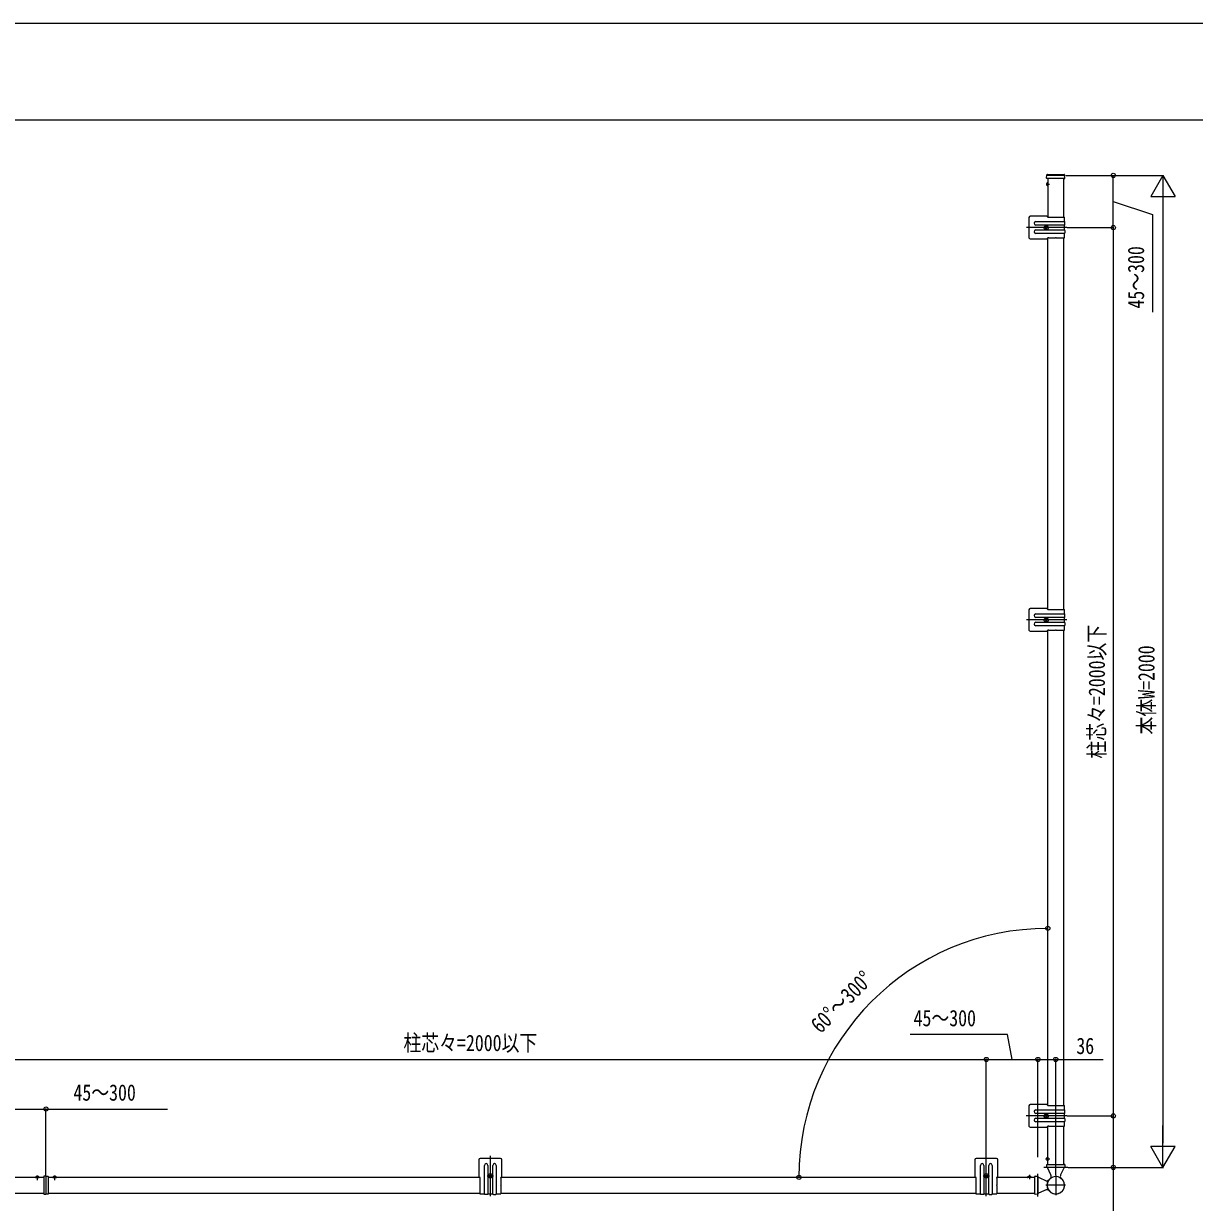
# Model space of a CAD drawing. Units: millimetres, scale not verified. Extents: x -4205 to 4205, y -2970 to 2970.
# Drawn here: x 298 to 2659, y 593 to 2970 of the extents above; entities that cross this region are included whole.
import ezdxf
from ezdxf.enums import TextEntityAlignment as Align

# ---------------------------------------------------------------- set-up
doc = ezdxf.new("R2010")
doc.units = ezdxf.units.MM
doc.header["$LTSCALE"] = 16
for name, color, linetype in [('0-3_YKK_A1', 4, 'Continuous'), ('0-4_YKK_D', 6, 'Continuous'), ('0-5_YKK_ZWAK', 7, 'Continuous')]:
    doc.layers.add(name, color=color, linetype=linetype)
doc.styles.add('ＭＳ ゴシック', font='')
doc.styles.get('ＭＳ ゴシック').set_extended_font_data('MS Gothic')

msp = doc.modelspace()

# ---------------------------------------------------------------- linework, layer by layer
at = {"layer": '0-3_YKK_A1'}
for p, q in [((2398.05, 2663.83), (2359.72, 2663.83)), ((2360.55, 2658.15), (2360.96, 2664.89)), ((2361.96, 2665.83), (2395.6, 2665.83)), ((2397.01, 2658.15), (2396.6, 2664.89)), ((2359.44, 2646.33), (2366.01, 2646.33)), ((2361.53, 2657.83), (2360.85, 2657.83)), ((2360.97, 2648.38), (2362.79, 2647.48)), ((2360.97, 2644.28), (2362.79, 2645.19)), ((2396.03, 2657.83), (2361.53, 2657.83)), ((2363.4, 2646.33), (2362.79, 2647.48)), ((2363.4, 2646.33), (2362.79, 2645.19)), ((2362.94, 2657.83), (2362.94, 2579.83)), ((2362.94, 2642.74), (2362.94, 2649.93)), ((2394.94, 2579.83), (2394.94, 2657.83)), ((2396.71, 2657.83), (2396.03, 2657.83)), ((2324.94, 2579.33), (2324.94, 2538.33)), ((2360.94, 2581.83), (2327.44, 2581.83)), ((2338.74, 2570.83), (2396.44, 2570.83)), ((2360.94, 2581.83), (2362.94, 2579.83)), ((2362.94, 2579.83), (2363.22, 2579.83)), ((2364.65, 2579.83), (2378.22, 2579.83)), ((2379.65, 2579.83), (2396.44, 2579.83)), ((2396.44, 2570.83), (2396.44, 2579.83)), ((2397.44, 2564.83), (2397.44, 2569.83)), ((2401.14, 2558.83), (2320.24, 2558.83)), ((2396.44, 2563.83), (2338.74, 2563.83)), ((2338.74, 2553.83), (2396.44, 2553.83)), ((2396.44, 2546.83), (2338.74, 2546.83)), ((2359.32, 2557.59), (2359.32, 2556.76)), ((2359.74, 2565.08), (2359.74, 2552.58)), ((2359.74, 2563.08), (2359.74, 2554.58)), ((2360.15, 2560.08), (2360.15, 2560.91)), ((2396.44, 2553.83), (2396.44, 2563.83)), ((2396.44, 2537.83), (2396.44, 2546.83)), ((2397.44, 2552.83), (2397.44, 2547.83)), ((2327.44, 2535.83), (2360.94, 2535.83)), ((2362.94, 2537.83), (2360.94, 2535.83)), ((2362.94, 1788.83), (2362.94, 2537.83)), ((2362.94, 2537.83), (2363.22, 2537.83)), ((2364.65, 2537.83), (2378.22, 2537.83)), ((2379.65, 2537.83), (2396.44, 2537.83)), ((2394.94, 1788.83), (2394.94, 2537.83)), ((2324.94, 1788.33), (2324.94, 1747.33)), ((2360.94, 1790.83), (2327.44, 1790.83)), ((2360.94, 1790.83), (2362.94, 1788.83)), ((2362.94, 1788.83), (2363.22, 1788.83)), ((2364.65, 1788.83), (2378.22, 1788.83)), ((2379.65, 1788.83), (2396.44, 1788.83)), ((2396.44, 1779.83), (2396.44, 1788.83)), ((2401.14, 1767.83), (2320.24, 1767.83)), ((2338.74, 1779.83), (2396.44, 1779.83)), ((2396.44, 1772.83), (2338.74, 1772.83)), ((2338.74, 1762.83), (2396.44, 1762.83)), ((2359.32, 1769.08), (2359.32, 1769.91)), ((2359.74, 1761.58), (2359.74, 1774.08)), ((2359.74, 1772.08), (2359.74, 1763.58)), ((2360.15, 1766.59), (2360.15, 1765.76)), ((2396.44, 1762.83), (2396.44, 1772.83)), ((2397.44, 1773.83), (2397.44, 1778.83)), ((2397.44, 1761.83), (2397.44, 1756.83)), ((2327.44, 1744.83), (2360.94, 1744.83)), ((2396.44, 1755.83), (2338.74, 1755.83)), ((2362.94, 1746.83), (2360.94, 1744.83)), ((2362.94, 788.83), (2362.94, 1746.83)), ((2362.94, 1746.83), (2363.22, 1746.83)), ((2364.65, 1746.83), (2378.22, 1746.83)), ((2379.65, 1746.83), (2396.44, 1746.83)), ((2394.94, 788.83), (2394.94, 1746.83)), ((2396.44, 1746.83), (2396.44, 1755.83)), ((2324.94, 788.33), (2324.94, 747.33)), ((2360.94, 790.83), (2327.44, 790.83)), ((2360.94, 790.83), (2362.94, 788.83)), ((2362.94, 788.83), (2363.22, 788.83)), ((2364.65, 788.83), (2378.22, 788.83)), ((2379.65, 788.83), (2396.44, 788.83)), ((2396.44, 779.83), (2396.44, 788.83)), ((2400.46, 767.83), (2319.29, 767.83)), ((2401.14, 767.83), (2320.24, 767.83)), ((2338.74, 779.83), (2396.44, 779.83)), ((2396.44, 772.83), (2338.74, 772.83)), ((2338.74, 762.83), (2396.44, 762.83)), ((2359.32, 769.08), (2359.32, 769.91)), ((2359.74, 761.58), (2359.74, 774.08)), ((2359.74, 772.08), (2359.74, 763.58)), ((2360.15, 766.59), (2360.15, 765.76)), ((2396.44, 762.83), (2396.44, 772.83)), ((2397.44, 773.83), (2397.44, 778.83)), ((2397.44, 761.83), (2397.44, 756.83)), ((2327.44, 744.83), (2360.94, 744.83)), ((2396.44, 755.83), (2338.74, 755.83)), ((2362.94, 746.83), (2360.94, 744.83)), ((2362.94, 669.83), (2362.94, 746.83)), ((2362.94, 746.83), (2363.22, 746.83)), ((2364.65, 746.83), (2378.22, 746.83)), ((2379.65, 746.83), (2396.44, 746.83)), ((2394.94, 669.83), (2394.94, 746.83)), ((2396.44, 746.83), (2396.44, 755.83)), ((1215.94, 679.33), (1215.94, 645.83)), ((1259.44, 681.83), (1218.44, 681.83)), ((1226.94, 610.33), (1226.94, 668.03)), ((1233.94, 668.03), (1233.94, 610.33)), ((1238.94, 606.31), (1238.94, 687.48)), ((1238.94, 605.63), (1238.94, 686.53)), ((1243.94, 610.33), (1243.94, 668.03)), ((1250.94, 668.03), (1250.94, 610.33)), ((1261.94, 645.83), (1261.94, 679.33)), ((2215.94, 679.33), (2215.94, 645.83)), ((2259.44, 681.83), (2218.44, 681.83)), ((2226.94, 610.33), (2226.94, 668.03)), ((2233.94, 668.03), (2233.94, 610.33)), ((2238.94, 606.31), (2238.94, 687.48)), ((2238.94, 605.63), (2238.94, 686.53)), ((2243.94, 610.33), (2243.94, 668.03)), ((2250.94, 668.03), (2250.94, 610.33)), ((2261.94, 645.83), (2261.94, 679.33)), ((2357.94, 680.83), (2366.69, 680.83)), ((2359.44, 680.83), (2366.01, 680.83)), ((2360.69, 664.13), (2360.74, 669.53)), ((2360.97, 682.88), (2362.79, 681.98)), ((2360.97, 682.88), (2362.79, 681.98)), ((2360.97, 678.78), (2362.79, 679.69)), ((2360.97, 678.78), (2362.79, 679.69)), ((2361.04, 669.83), (2361.74, 669.83)), ((2361.74, 669.83), (2396.14, 669.83)), ((2363.4, 680.83), (2362.79, 681.98)), ((2363.4, 680.83), (2362.79, 681.98)), ((2363.4, 680.83), (2362.79, 679.69)), ((2363.4, 680.83), (2362.79, 679.69)), ((2362.94, 684.43), (2362.94, 677.24)), ((2362.94, 684.43), (2362.94, 677.24)), ((2396.14, 669.83), (2396.84, 669.83)), ((2397.14, 669.53), (2397.19, 664.13)), ((338.44, 643.83), (259.94, 643.83)), ((321.84, 643.83), (329.03, 643.83)), ((323.39, 645.8), (324.29, 643.98)), ((325.44, 643.37), (324.29, 643.98)), ((325.44, 647.33), (325.44, 638.18)), ((325.44, 643.37), (326.58, 643.98)), ((327.49, 645.8), (326.58, 643.98)), ((338.44, 645.78), (338.44, 644.98)), ((342.94, 646.24), (338.63, 645.98)), ((342.94, 645.24), (342.94, 610.74)), ((1217.94, 643.83), (347.44, 643.83)), ((356.84, 643.83), (364.03, 643.83)), ((358.39, 645.8), (359.29, 643.98)), ((360.44, 643.37), (359.29, 643.98)), ((360.44, 647.33), (360.44, 638.18)), ((360.44, 643.37), (361.58, 643.98)), ((362.49, 645.8), (361.58, 643.98)), ((1217.94, 643.83), (1215.94, 645.83)), ((1217.94, 643.83), (1217.94, 643.55)), ((1217.94, 642.12), (1217.94, 628.55)), ((1232.69, 647.03), (1245.19, 647.03)), ((1243.19, 647.03), (1234.69, 647.03)), ((1237.7, 646.62), (1236.87, 646.62)), ((1240.19, 647.45), (1241.02, 647.45)), ((1261.94, 645.83), (1259.94, 643.83)), ((2217.94, 643.83), (1259.94, 643.83)), ((1259.94, 643.83), (1259.94, 643.55)), ((1259.94, 642.12), (1259.94, 628.55)), ((2217.94, 643.83), (2215.94, 645.83)), ((2217.94, 643.83), (2217.94, 643.55)), ((2217.94, 642.12), (2217.94, 628.55)), ((2232.69, 647.03), (2245.19, 647.03)), ((2243.19, 647.03), (2234.69, 647.03)), ((2237.69, 646.62), (2236.86, 646.62)), ((2240.18, 647.45), (2241.01, 647.45)), ((2261.94, 645.83), (2259.94, 643.83)), ((2336.94, 643.83), (2259.94, 643.83)), ((2259.94, 643.83), (2259.94, 643.55)), ((2259.94, 642.12), (2259.94, 628.55)), ((2329.53, 643.83), (2322.34, 643.83)), ((2323.89, 645.8), (2324.79, 643.98)), ((2325.94, 643.37), (2324.79, 643.98)), ((2325.94, 648.83), (2325.94, 640.08)), ((2325.94, 643.37), (2327.08, 643.98)), ((2327.99, 645.8), (2327.08, 643.98)), ((2336.94, 645.03), (2336.94, 645.73)), ((2336.94, 610.63), (2336.94, 645.03)), ((2337.24, 646.03), (2342.64, 646.08)), ((2342.94, 605.26), (2342.94, 651.01)), ((2342.94, 645.78), (2342.94, 645.08)), ((2342.94, 645.08), (2342.94, 610.58)), ((2342.94, 644.62), (2362.35, 635.56)), ((2403.1, 663.83), (2354.77, 663.83)), ((2360.69, 664.29), (2360.69, 663.83)), ((2360.99, 663.83), (2360.69, 663.83)), ((2361.69, 663.83), (2360.99, 663.83)), ((2396.19, 663.83), (2361.69, 663.83)), ((2369.25, 648.61), (2362.15, 663.83)), ((2367.64, 641.46), (2368.7, 642.6)), ((2378.94, 647.53), (2378.94, 608.13)), ((2395.72, 663.83), (2388.63, 648.61)), ((2389.18, 642.6), (2390.24, 641.46)), ((2396.89, 663.83), (2396.19, 663.83)), ((2396.89, 663.83), (2397.19, 663.83)), ((2397.18, 664.29), (2397.19, 663.83)), ((1217.94, 627.12), (1217.94, 610.33)), ((1259.94, 627.12), (1259.94, 610.33)), ((2217.94, 627.12), (2217.94, 610.33)), ((2259.94, 627.12), (2259.94, 610.33)), ((2362.35, 620.1), (2342.94, 611.04)), ((2398.64, 627.83), (2359.24, 627.83)), ((2392.56, 639.13), (2392.35, 638.96)), ((2392.73, 638.92), (2392.56, 639.13)), ((259.94, 611.83), (338.44, 611.83)), ((338.63, 610), (342.94, 609.74)), ((342.94, 609.74), (342.94, 610.74)), ((347.25, 610), (342.94, 609.74)), ((347.44, 611.83), (1217.94, 611.83)), ((347.44, 611), (347.44, 610.2)), ((1217.94, 610.33), (1226.94, 610.33)), ((1232.94, 609.33), (1227.94, 609.33)), ((1233.94, 610.33), (1243.94, 610.33)), ((1244.94, 609.33), (1249.94, 609.33)), ((1250.94, 610.33), (1259.94, 610.33)), ((1259.94, 611.83), (2217.94, 611.83)), ((2217.94, 610.33), (2226.94, 610.33)), ((2232.94, 609.33), (2227.94, 609.33)), ((2233.94, 610.33), (2243.94, 610.33)), ((2244.94, 609.33), (2249.94, 609.33)), ((2250.94, 610.33), (2259.94, 610.33)), ((2259.94, 611.83), (2336.94, 611.83)), ((2336.94, 609.93), (2336.94, 610.63)), ((2342.64, 609.58), (2337.24, 609.63)), ((2342.94, 610.58), (2342.94, 609.88)), ((2392.56, 616.53), (2392.35, 616.71)), ((2392.56, 616.53), (2392.76, 616.77))]:
    msp.add_line(p, q, dxfattribs=at)
for points in [[(2358.49, 2559.25), (2357.66, 2559.25), (2357.66, 2558.42), (2358.49, 2558.42)], [(2360.15, 2560.91), (2359.32, 2560.91), (2359.32, 2560.08)], [(2359.32, 2556.76), (2360.15, 2556.76), (2360.15, 2557.59)], [(2360.98, 2558.42), (2361.81, 2558.42), (2361.81, 2559.25), (2360.98, 2559.25)], [(2358.49, 1767.42), (2357.66, 1767.42), (2357.66, 1768.25), (2358.49, 1768.25)], [(2359.32, 1769.91), (2360.15, 1769.91), (2360.15, 1769.08)], [(2360.15, 1765.76), (2359.32, 1765.76), (2359.32, 1766.59)], [(2360.98, 1768.25), (2361.81, 1768.25), (2361.81, 1767.42), (2360.98, 1767.42)], [(2358.49, 767.42), (2357.66, 767.42), (2357.66, 768.25), (2358.49, 768.25)], [(2359.32, 769.91), (2360.15, 769.91), (2360.15, 769.08)], [(2360.15, 765.76), (2359.32, 765.76), (2359.32, 766.59)], [(2360.98, 768.25), (2361.81, 768.25), (2361.81, 767.42), (2360.98, 767.42)], [(338.44, 644.98), (338.44, 611), (338.44, 610.2)], [(342.94, 645.24), (342.94, 646.24), (347.25, 645.98)], [(347.44, 645.78), (347.44, 644.98), (347.44, 611)], [(1236.87, 646.62), (1236.87, 647.45), (1237.7, 647.45)], [(1238.53, 648.28), (1238.53, 649.11), (1239.36, 649.11), (1239.36, 648.28)], [(1239.36, 645.79), (1239.36, 644.96), (1238.53, 644.96), (1238.53, 645.79)], [(1241.02, 647.45), (1241.02, 646.62), (1240.19, 646.62)], [(2236.86, 646.62), (2236.86, 647.45), (2237.69, 647.45)], [(2238.52, 648.28), (2238.52, 649.11), (2239.35, 649.11), (2239.35, 648.28)], [(2239.35, 645.79), (2239.35, 644.96), (2238.52, 644.96), (2238.52, 645.79)], [(2241.01, 647.45), (2241.01, 646.62), (2240.18, 646.62)], [(2393.55, 637.84), (2393.52, 637.86), (2392.35, 638.96)], [(2393.56, 637.8), (2393.55, 637.82), (2393.55, 637.83), (2393.55, 637.83), (2393.55, 637.84), (2393.55, 637.84), (2393.55, 637.84)], [(2392.35, 616.71), (2393.52, 617.8), (2393.55, 617.82)], [(2393.55, 617.82), (2393.55, 617.82), (2393.55, 617.83), (2393.55, 617.84), (2393.56, 617.86)]]:
    msp.add_lwpolyline(points, dxfattribs=at)
for centre in [(2359.74, 2558.83), (2359.74, 1767.83), (2359.74, 767.83), (1238.94, 647.03), (2238.94, 647.03)]:
    msp.add_circle(centre, 4.25, dxfattribs=at)
for centre, radius, start, end in [((2361.96, 2664.83), 1, 90, 176.5), ((2395.6, 2664.83), 1, 3.5, 90), ((2364.64, 2646.33), 4.2, 117.28096, 242.71904), ((2360.85, 2658.13), 0.3, 176.5, 270), ((2362.78, 2649.93), 0.154, 0, 117.28096), ((2362.78, 2642.74), 0.154, 242.71904, 0), ((2396.71, 2658.13), 0.3, 270, 3.5), ((2327.44, 2579.33), 2.5, 90, 180), ((2338.74, 2567.33), 3.5, 90, 270), ((2363.94, 2580.53), 1, 224.427, 315.573), ((2378.94, 2580.53), 1, 224.427, 315.573), ((2396.44, 2569.83), 1, 0, 90), ((2338.74, 2550.33), 3.5, 90, 270), ((2358.49, 2560.08), 0.83, 270, 0), ((2358.49, 2557.59), 0.83, 0, 90), ((2360.98, 2560.08), 0.83, 180, 270), ((2360.98, 2557.59), 0.83, 90, 180), ((2396.44, 2564.83), 1, 270, 0), ((2396.44, 2552.83), 1, 0, 90), ((2396.44, 2547.83), 1, 270, 0), ((2327.44, 2538.33), 2.5, 180, 270), ((2363.94, 2537.13), 1, 44.427, 135.573), ((2378.94, 2537.13), 1, 44.427, 135.573), ((2327.44, 1788.33), 2.5, 90, 180), ((2363.94, 1789.53), 1, 224.427, 315.573), ((2378.94, 1789.53), 1, 224.427, 315.573), ((2338.74, 1776.33), 3.5, 90, 270), ((2338.74, 1759.33), 3.5, 90, 270), ((2358.49, 1769.08), 0.83, 270, 0), ((2358.49, 1766.59), 0.83, 0, 90), ((2360.98, 1769.08), 0.83, 180, 270), ((2360.98, 1766.59), 0.83, 90, 180), ((2396.44, 1778.83), 1, 0, 90), ((2396.44, 1773.83), 1, 270, 0), ((2396.44, 1761.83), 1, 0, 90), ((2327.44, 1747.33), 2.5, 180, 270), ((2363.94, 1746.13), 1, 44.427, 135.573), ((2378.94, 1746.13), 1, 44.427, 135.573), ((2396.44, 1756.83), 1, 270, 0), ((2327.44, 788.33), 2.5, 90, 180), ((2363.94, 789.53), 1, 224.427, 315.573), ((2378.94, 789.53), 1, 224.427, 315.573), ((2338.74, 776.33), 3.5, 90, 270), ((2338.74, 759.33), 3.5, 90, 270), ((2358.49, 769.08), 0.83, 270, 0), ((2358.49, 766.59), 0.83, 0, 90), ((2360.98, 769.08), 0.83, 180, 270), ((2360.98, 766.59), 0.83, 90, 180), ((2396.44, 778.83), 1, 0, 90), ((2396.44, 773.83), 1, 270, 0), ((2396.44, 761.83), 1, 0, 90), ((2327.44, 747.33), 2.5, 180, 270), ((2363.94, 746.13), 1, 44.427, 135.573), ((2378.94, 746.13), 1, 44.427, 135.573), ((2396.44, 756.83), 1, 270, 0), ((1218.44, 679.33), 2.5, 90, 180), ((1230.44, 668.03), 3.5, 0, 180), ((1247.44, 668.03), 3.5, 0, 180), ((1259.44, 679.33), 2.5, 0, 90), ((2218.44, 679.33), 2.5, 90, 180), ((2230.44, 668.03), 3.5, 0, 180), ((2247.44, 668.03), 3.5, 0, 180), ((2259.44, 679.33), 2.5, 0, 90), ((2364.64, 680.83), 4.2, 117.28096, 242.71904), ((2364.64, 680.83), 4.2, 117.28096, 242.71904), ((2361.04, 669.53), 0.3, 90, 179.5), ((2362.78, 684.43), 0.154, 0, 117.28096), ((2362.78, 684.43), 0.154, 0, 117.28096), ((2362.78, 677.24), 0.154, 242.71904, 0), ((2362.78, 677.24), 0.154, 242.71904, 0), ((2396.84, 669.53), 0.3, 0.5, 90), ((321.84, 643.99), 0.154, 152.71904, 270), ((325.44, 642.13), 4.2, 27.28096, 152.71904), ((329.03, 643.99), 0.154, 270, 27.28096), ((338.64, 645.78), 0.2, 93.5, 180), ((347.24, 645.78), 0.2, 0, 86.5), ((356.84, 643.99), 0.154, 152.71904, 270), ((360.44, 642.13), 4.2, 27.28096, 152.71904), ((364.03, 643.99), 0.154, 270, 27.28096), ((1217.24, 642.83), 1, 314.427, 45.573), ((1237.7, 648.28), 0.83, 270, 0), ((1237.7, 645.79), 0.83, 0, 90), ((1240.19, 648.28), 0.83, 180, 270), ((1240.19, 645.79), 0.83, 90, 180), ((1260.64, 642.83), 1, 134.427, 225.573), ((2217.24, 642.83), 1, 314.427, 45.573), ((2237.69, 648.28), 0.83, 270, 0), ((2237.69, 645.79), 0.83, 0, 90), ((2240.18, 648.28), 0.83, 180, 270), ((2240.18, 645.79), 0.83, 90, 180), ((2260.64, 642.83), 1, 134.427, 225.573), ((2322.34, 643.99), 0.154, 152.71904, 270), ((2325.94, 642.13), 4.2, 27.28096, 152.71904), ((2329.53, 643.99), 0.154, 270, 27.28096), ((2337.24, 645.73), 0.3, 90.5, 180), ((2342.64, 645.78), 0.3, 0, 90.5), ((2360.99, 664.13), 0.3, 179.5, 270), ((2378.94, 627.83), 17.43, 39.66485, 320.33515), ((2363.81, 646.08), 6, 324.57174, 25), ((2394.07, 646.08), 6, 155, 215.42826), ((2396.89, 664.13), 0.3, 270, 0.5), ((1217.24, 627.83), 1, 314.427, 45.573), ((1260.64, 627.83), 1, 134.427, 225.573), ((2217.24, 627.83), 1, 314.427, 45.573), ((2260.64, 627.83), 1, 134.427, 225.573), ((2360.69, 642.96), 6, 245, 320.33515), ((2360.69, 612.7), 6, 39.66485, 115), ((2378.94, 627.83), 18, 155.93932, 204.06068), ((2378.94, 627.83), 17.7, 129.66485, 50.33515), ((2362.23, 635.29), 0.3, 335.93932, 65), ((2362.23, 620.37), 0.3, 295, 24.06068), ((2390.97, 639.78), 3.23, 323.10536, 327.9839), ((2378.94, 627.83), 17.7, 325.71084, 34.28916), ((338.64, 610.2), 0.2, 180, 266.5), ((347.24, 610.2), 0.2, 273.5, 0), ((1227.94, 610.33), 1, 180, 270), ((1232.94, 610.33), 1, 270, 0), ((1244.94, 610.33), 1, 180, 270), ((1249.94, 610.33), 1, 270, 0), ((2227.94, 610.33), 1, 180, 270), ((2232.94, 610.33), 1, 270, 0), ((2244.94, 610.33), 1, 180, 270), ((2249.94, 610.33), 1, 270, 0), ((2337.24, 609.93), 0.3, 180, 269.5), ((2342.64, 609.88), 0.3, 269.5, 0), ((2390.97, 615.88), 3.23, 32.0161, 36.89464)]:
    msp.add_arc(centre, radius, start, end, dxfattribs=at)
at = {"layer": '0-4_YKK_D'}
for p, q in [((2399.05, 2663.83), (2495.94, 2663.83)), ((2399.05, 2663.83), (2595.94, 2663.83)), ((2494.94, 2558.83), (2494.94, 2663.83)), ((2594.94, 2663.83), (2570.44, 2621.4)), ((2594.94, 2663.83), (2619.44, 2621.4)), ((2594.94, 2663.83), (2594.94, 2578.96)), ((2570.44, 2621.4), (2619.44, 2621.4)), ((2594.94, 2614.83), (2594.94, 712.83)), ((2402.14, 2558.83), (2495.94, 2558.83)), ((2402.14, 2558.83), (2495.94, 2558.83)), ((2494.94, 2558.83), (2494.94, 767.83)), ((238.94, 881.53), (2238.94, 881.53)), ((2238.94, 684.54), (2238.94, 882.53)), ((2238.94, 684.54), (2238.94, 882.53)), ((2238.94, 881.53), (2342.94, 881.53)), ((2342.94, 684.54), (2342.94, 882.53)), ((2342.94, 684.54), (2342.94, 882.53)), ((2378.94, 648.53), (2378.94, 882.53)), ((342.94, 645.43), (342.94, 782.53)), ((2402.14, 767.83), (2495.94, 767.83)), ((2402.14, 767.83), (2495.94, 767.83)), ((2594.94, 663.83), (2594.94, 748.7)), ((2594.94, 663.83), (2570.44, 706.27)), ((2619.44, 706.27), (2570.44, 706.27)), ((2594.94, 663.83), (2619.44, 706.27)), ((2404.1, 663.83), (2495.94, 663.83)), ((2404.1, 663.83), (2595.94, 663.83))]:
    msp.add_line(p, q, dxfattribs=at)
for points in [[(2494.94, 2611.33), (2573.94, 2584.81), (2573.94, 2388.41)], [(2290.94, 881.53), (2281.68, 931.53), (2085.28, 931.53)], [(2342.94, 881.53), (2378.94, 881.53), (2474.24, 881.53)], [(238.94, 781.53), (342.94, 781.53), (587.72, 781.53)], [(2494.94, 767.83), (2494.94, 663.83), (2494.94, 450.43)]]:
    msp.add_lwpolyline(points, dxfattribs=at)
for centre in [(2494.94, 2663.83), (2494.94, 2558.83), (2494.94, 2558.83), (2362.94, 1145.77), (2238.94, 881.53), (2238.94, 881.53), (2342.94, 881.53), (2342.94, 881.53), (2378.94, 881.53), (342.94, 781.53), (2494.94, 767.83), (2494.94, 767.83), (2494.94, 663.83), (1861, 643.83)]:
    msp.add_circle(centre, 4.25, dxfattribs=at)
msp.add_arc((2362.94, 643.83), 501.94, 90, 180, dxfattribs=at)
at = {"layer": '0-5_YKK_ZWAK'}
msp.add_line((3895.02, 2775), (-3904.98, 2775), dxfattribs=at)
msp.add_lwpolyline([(-4205, -2970), (4205, -2970), (4205, 2970), (-4205, 2970)], close=True, dxfattribs=at)

# ---------------------------------------------------------------- texts
at = {"layer": '0-4_YKK_D', "style": 'ＭＳ ゴシック', "width": 0.8}
for s, rotation, p in [('45～300', 90, (2566.94, 2395.41)), ('柱芯々=2000以下', 90, (2487.94, 1488.13)), ('本体W=2000', 90, (2587.94, 1536.63)), ('60°～300°', 45, (1911.85, 925.22))]:
    msp.add_text(s, height=32.99, rotation=rotation, dxfattribs=at).set_placement(p, align=Align.BOTTOM_LEFT)
for s, p in [('45～300', (2092.28, 938.53)), ('柱芯々=2000以下', (1063.74, 888.53)), ('36', (2420.44, 882.53)), ('45～300', (398.32, 788.53))]:
    msp.add_text(s, height=32.99, dxfattribs=at).set_placement(p, align=Align.BOTTOM_LEFT)

doc.saveas('drawing.dxf')
